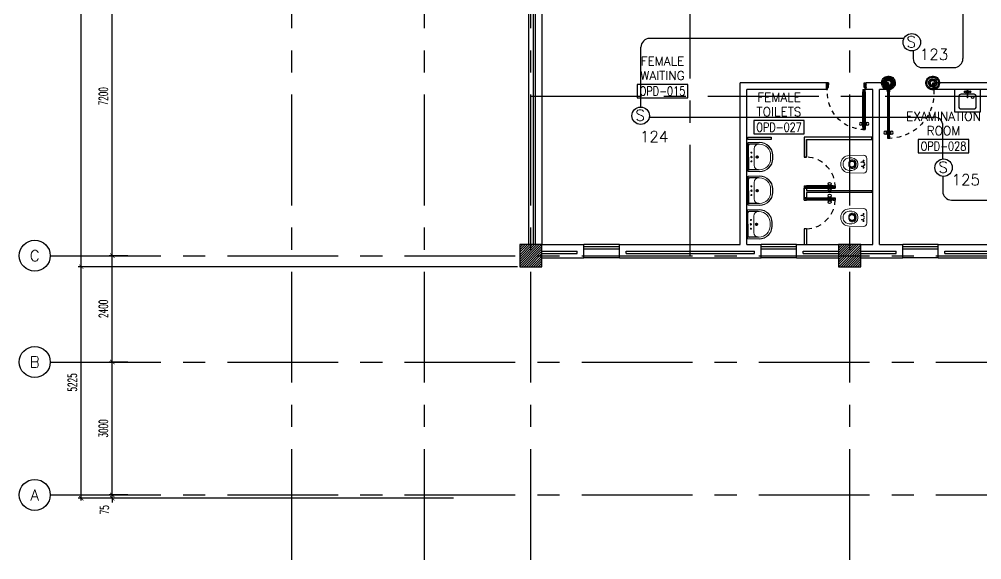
# Model space of a CAD drawing. Extents: x -0.4 to 91.7, y -13.9 to 77.4.
# Drawn here: x -0.35 to 21.38, y -1.81 to 10.39 of the extents above; entities that cross this region are included whole.
import ezdxf
from ezdxf.enums import TextEntityAlignment as Align

# ---------------------------------------------------------------- set-up
doc = ezdxf.new("R2010")
doc.units = 0
doc.header["$MEASUREMENT"] = 0
doc.header["$PDMODE"] = 3
doc.header["$PDSIZE"] = 0.1
for name, pattern in [('CENTERX2', [4, 2.5, -0.5, 0.5, -0.5]), ('DASHED', [0.75, 0.5, -0.25]), ('HIDDEN', [0.375, 0.25, -0.125]), ('HIDDEN2', [0.1875, 0.125, -0.0625])]:
    doc.linetypes.add(name, pattern=pattern)
doc.layers.get('0').update_dxf_attribs({"color": 11, "linetype": 'CONTINUOUS'})
doc.layers.get('DEFPOINTS').update_dxf_attribs({"color": 11, "linetype": 'CONTINUOUS'})
for name, color, linetype in [('A-JEERI', 11, 'CONTINUOUS'), ('AX', 11, 'CONTINUOUS'), ('AX-CR', 11, 'CONTINUOUS'), ('AX-DIM', 11, 'CONTINUOUS'), ('AX-TXT', 11, 'CONTINUOUS'), ('AXES', 11, 'CENTERX2'), ('COL', 11, 'CONTINUOUS'), ('DOOR', 11, 'CONTINUOUS'), ('E-FIRE', 4, 'CONTINUOUS'), ('E-WIRE', 4, 'CONTINUOUS'), ('FIX', 11, 'CONTINUOUS'), ('HAT', 11, 'CONTINUOUS'), ('INSUL', 11, 'CONTINUOUS'), ('ME-FIX', 11, 'CONTINUOUS'), ('PART', 11, 'CONTINUOUS'), ('RM-BOX', 11, 'CONTINUOUS'), ('RM-NAME', 11, 'CONTINUOUS'), ('RM-NO', 11, 'CONTINUOUS'), ('WALL', 11, 'CONTINUOUS'), ('WIN', 11, 'CONTINUOUS')]:
    doc.layers.add(name, color=color, linetype=linetype)
doc.styles.add('ROMANS', font='ROMANS.shx', dxfattribs={"width": 0.6})
doc.dimstyles.new('STANDARD in', dxfattribs={"dimtxt": 0.2, "dimasz": 0.1, "dimexe": 0.07, "dimexo": 0.05, "dimgap": 0.1, "dimtad": 1, "dimdec": 0, "dimlfac": 1000, "dimzin": 0, "dimdsep": 46, "dimtxsty": 'ROMANS', "dimblk": 'ARCHTICK', "dimcen": 0.05, "dimdle": 0.05, "dimclrd": 7, "dimclre": 7, "dimclrt": 2, "dimadec": 0, "dimazin": 0, "dimtfac": 1, "dimtdec": 0, "dimtmove": 2, "dimatfit": 3, "dimldrblk": 'ARCHTICK', "dimfxl": 0, "dimtolj": 1, "dimtzin": 0, "dimarcsym": 0})

# ---------------------------------------------------------------- blocks, each defined once
blk = doc.blocks.new('_ARCHTICK')
at = {"color": 0, "linetype": 'ByBlock', "const_width": 0.15}
blk.add_lwpolyline([(-0.5, -0.5), (0.5, 0.5)], dxfattribs=at)
blk = doc.blocks.new('*D178')
at = {"layer": 'AX-DIM', "color": 7, "lineweight": -2}
for p, q in [((10.901, 64.12), (0.98, 64.12)), ((1.05, 4.75), (1.05, 64.17)), ((10.901, 4.8), (0.98, 4.8))]:
    blk.add_line(p, q, dxfattribs=at)
at = {"layer": 'DEFPOINTS', "color": 0}
for p in [(1.05, 64.12), (10.951, 64.12), (10.951, 4.8)]:
    blk.add_point(p, dxfattribs=at)
at = {"layer": 'AX-DIM', "color": 7, "lineweight": -2, "xscale": 0.1, "yscale": 0.1, "zscale": 0.1}
for p, rotation in [((1.05, 64.12), 90), ((1.05, 4.8), 270)]:
    blk.add_blockref('_ARCHTICK', p, dxfattribs=dict(at, rotation=rotation))
at = {"layer": 'AX-DIM', "color": 2, "insert": (0.85, 34.46), "char_height": 0.2, "attachment_point": 5, "rotation": 90, "style": 'ROMANS'}
blk.add_mtext('\\A1;59320', dxfattribs=at)
blk = doc.blocks.new('*D179')
at = {"layer": 'AX-DIM', "color": 7, "lineweight": -2}
for p, q in [((10.901, 4.8), (0.98, 4.8)), ((1.05, -0.475), (1.05, 4.85)), ((9.455, -0.425), (0.98, -0.425))]:
    blk.add_line(p, q, dxfattribs=at)
at = {"layer": 'DEFPOINTS', "color": 0}
for p in [(1.05, 4.8), (10.951, 4.8), (9.505, -0.425)]:
    blk.add_point(p, dxfattribs=at)
at = {"layer": 'AX-DIM', "color": 7, "lineweight": -2, "xscale": 0.1, "yscale": 0.1, "zscale": 0.1}
for p, rotation in [((1.05, 4.8), 90), ((1.05, -0.425), 270)]:
    blk.add_blockref('_ARCHTICK', p, dxfattribs=dict(at, rotation=rotation))
at = {"layer": 'AX-DIM', "color": 2, "insert": (0.85, 2.188), "char_height": 0.2, "attachment_point": 5, "rotation": 90, "style": 'ROMANS'}
blk.add_mtext('\\A1;5225', dxfattribs=at)
blk = doc.blocks.new('*D180')
at = {"layer": 'AX-DIM', "color": 7, "lineweight": -2}
for p, q in [((2.1, 12.25), (1.68, 12.25)), ((1.75, 5), (1.75, 12.3)), ((2.1, 5.05), (1.68, 5.05))]:
    blk.add_line(p, q, dxfattribs=at)
at = {"layer": 'DEFPOINTS', "color": 0}
for p in [(1.75, 12.25), (2.15, 12.25), (2.15, 5.05)]:
    blk.add_point(p, dxfattribs=at)
at = {"layer": 'AX-DIM', "color": 7, "lineweight": -2, "xscale": 0.1, "yscale": 0.1, "zscale": 0.1}
for p, rotation in [((1.75, 12.25), 90), ((1.75, 5.05), 270)]:
    blk.add_blockref('_ARCHTICK', p, dxfattribs=dict(at, rotation=rotation))
at = {"layer": 'AX-DIM', "color": 2, "insert": (1.55, 8.65), "char_height": 0.2, "attachment_point": 5, "rotation": 90, "style": 'ROMANS'}
blk.add_mtext('\\A1;7200', dxfattribs=at)
blk = doc.blocks.new('*D181')
at = {"layer": 'AX-DIM', "color": 7, "lineweight": -2}
for p, q in [((2.1, 2.65), (1.68, 2.65)), ((1.75, -0.4), (1.75, 2.7)), ((2.1, -0.35), (1.68, -0.35))]:
    blk.add_line(p, q, dxfattribs=at)
at = {"layer": 'DEFPOINTS', "color": 0}
for p in [(1.75, 2.65), (2.15, 2.65), (2.15, -0.35)]:
    blk.add_point(p, dxfattribs=at)
at = {"layer": 'AX-DIM', "color": 7, "lineweight": -2, "xscale": 0.1, "yscale": 0.1, "zscale": 0.1}
for p, rotation in [((1.75, 2.65), 90), ((1.75, -0.35), 270)]:
    blk.add_blockref('_ARCHTICK', p, dxfattribs=dict(at, rotation=rotation))
at = {"layer": 'AX-DIM', "color": 2, "insert": (1.55, 1.15), "char_height": 0.2, "attachment_point": 5, "rotation": 90, "style": 'ROMANS'}
blk.add_mtext('\\A1;3000', dxfattribs=at)
blk = doc.blocks.new('*D182')
at = {"layer": 'AX-DIM', "color": 7, "lineweight": -2}
for p, q in [((2.1, -0.35), (1.68, -0.35)), ((2.1, -0.425), (1.68, -0.425)), ((1.75, -0.35), (1.75, -0.25)), ((1.75, -0.425), (1.75, -0.35)), ((1.75, -0.425), (1.75, -0.525))]:
    blk.add_line(p, q, dxfattribs=at)
at = {"layer": 'DEFPOINTS', "color": 0}
for p in [(1.75, -0.35), (2.15, -0.35), (2.15, -0.425)]:
    blk.add_point(p, dxfattribs=at)
at = {"layer": 'AX-DIM', "color": 7, "lineweight": -2, "xscale": 0.1, "yscale": 0.1, "zscale": 0.1}
for p, rotation in [((1.75, -0.35), 270), ((1.75, -0.425), 90)]:
    blk.add_blockref('_ARCHTICK', p, dxfattribs=dict(at, rotation=rotation))
at = {"layer": 'AX-DIM', "color": 2, "insert": (1.575, -0.688), "char_height": 0.2, "attachment_point": 5, "rotation": 90, "style": 'ROMANS'}
blk.add_mtext('\\A1;75', dxfattribs=at)
blk = doc.blocks.new('AXL')
at = {"layer": 'AX-CR'}
blk.add_circle((-350, 0), 350, dxfattribs=at)
at = {"layer": 'AX-TXT', "style": 'ROMANS'}
blk.add_attdef('AX', text='', height=250, dxfattribs=at).set_placement((-350, 0), align=Align.MIDDLE)
blk = doc.blocks.new('*D183')
at = {"layer": 'AX-DIM', "color": 7, "lineweight": -2}
for p, q in [((2.1, 5.05), (1.68, 5.05)), ((1.75, 2.6), (1.75, 5.1)), ((2.1, 2.65), (1.68, 2.65))]:
    blk.add_line(p, q, dxfattribs=at)
at = {"layer": 'DEFPOINTS', "color": 0}
for p in [(1.75, 5.05), (2.15, 5.05), (2.15, 2.65)]:
    blk.add_point(p, dxfattribs=at)
at = {"layer": 'AX-DIM', "color": 7, "lineweight": -2, "xscale": 0.1, "yscale": 0.1, "zscale": 0.1}
for p, rotation in [((1.75, 5.05), 90), ((1.75, 2.65), 270)]:
    blk.add_blockref('_ARCHTICK', p, dxfattribs=dict(at, rotation=rotation))
at = {"layer": 'AX-DIM', "color": 2, "insert": (1.55, 3.85), "char_height": 0.2, "attachment_point": 5, "rotation": 90, "style": 'ROMANS'}
blk.add_mtext('\\A1;2400', dxfattribs=at)
blk = doc.blocks.new('*X128')
at = {"color": 0}
for p, q in [((24139, 10669), (24631, 11161)), ((24139, 10722), (24578, 11161)), ((24139, 10775), (24525, 11161)), ((24139, 10828), (24472, 11161)), ((24139, 10881), (24419, 11161)), ((24139, 10934), (24366, 11161)), ((24139, 10987), (24313, 11161)), ((24139, 11040), (24260, 11161)), ((24139, 11093), (24207, 11161)), ((24139, 11146), (24154, 11161)), ((24184, 10661), (24639, 11116)), ((24237, 10661), (24639, 11063)), ((24290, 10661), (24639, 11010)), ((24344, 10661), (24639, 10957)), ((24397, 10661), (24639, 10904)), ((24450, 10661), (24639, 10851)), ((24503, 10661), (24639, 10798)), ((24556, 10661), (24639, 10745)), ((24609, 10661), (24639, 10692))]:
    blk.add_line(p, q, dxfattribs=at)
blk = doc.blocks.new('COL50')
at = {"layer": 'COL'}
blk.add_lwpolyline([(-250, 250), (-250, -250), (250, -250), (250, 250)], close=True, dxfattribs=at)
blk = doc.blocks.new('*X127')
at = {"color": 0}
for p, q in [((31339, 10709), (31791, 11161)), ((31339, 10762), (31738, 11161)), ((31339, 10815), (31685, 11161)), ((31339, 10868), (31632, 11161)), ((31339, 10922), (31579, 11161)), ((31339, 10975), (31526, 11161)), ((31339, 11028), (31473, 11161)), ((31339, 11081), (31420, 11161)), ((31339, 11134), (31367, 11161)), ((31344, 10661), (31839, 11156)), ((31397, 10661), (31839, 11103)), ((31450, 10661), (31839, 11050)), ((31503, 10661), (31839, 10997)), ((31556, 10661), (31839, 10944)), ((31609, 10661), (31839, 10891)), ((31662, 10661), (31839, 10838)), ((31715, 10661), (31839, 10785)), ((31768, 10661), (31839, 10732)), ((31821, 10661), (31839, 10679))]:
    blk.add_line(p, q, dxfattribs=at)
blk = doc.blocks.new('RM1')
at = {"layer": 'RM-BOX'}
blk.add_lwpolyline([(570, -200), (-570, -200), (-570, -500), (570, -500)], close=True, dxfattribs=at)
at = {"layer": 'RM-NAME', "style": 'ROMANS'}
for tag, p in [('ROOMNAME1', (0, 324)), ('ROOMNAME2', (0, 0))]:
    blk.add_attdef(tag, text='', height=200, dxfattribs=at).set_placement(p, align=Align.MIDDLE)
at = {"layer": 'RM-NO', "style": 'ROMANS', "width": 0.8}
blk.add_attdef('ROOMNO', text='', height=200, dxfattribs=at).set_placement((0, -350), align=Align.MIDDLE)
blk = doc.blocks.new('WC')
at = {"layer": 'FIX', "lineweight": 20}
for p, q in [((339, 5), (339, -5)), ((395, 76), (490, 60)), ((475, 141), (538, 141)), ((534, 24), (540, 0)), ((540, 0), (534, -24)), ((674, 5), (674, -5)), ((213, -204), (210, -204)), ((490, -60), (395, -76)), ((538, -141), (475, -141))]:
    blk.add_line(p, q, dxfattribs=at)
at = {"layer": 'FIX', "linetype": 'Continuous', "lineweight": 20}
blk.add_line((420, -47), (420, 45), dxfattribs=at)
at = {"layer": 'FIX', "lineweight": 20}
for points in [[(210, -204, -0.414214), (137, -131), (137, 0), (137, 131, -0.414214), (210, 204)], [(727, -5), (727, 5, 0.414214), (538, 194), (210, 204)], [(727, 5), (727, -5, -0.414214), (538, -194), (210, -204)]]:
    blk.add_lwpolyline(points, format="xyb", dxfattribs=at)
at = {"layer": 'FIX', "linetype": 'HIDDEN2', "lineweight": 20, "ltscale": 0.3}
blk.add_circle((245, 0), 49.8, dxfattribs=at)
at = {"layer": 'FIX', "linetype": 'HIDDEN', "lineweight": 20, "ltscale": 0.05}
for centre in [(213, 78), (213, -77)]:
    blk.add_circle(centre, 11.6, dxfattribs=at)
at = {"layer": 'FIX', "lineweight": 20}
for centre, radius, start, end in [((475, 5), 136, 90, 180), ((464, -18), 82, 51.0758, 71.504), ((473, -7), 68.2, 27.1532, 51.0758), ((538, 5), 136, 360, 90), ((475, -5), 136, 180, 270), ((464, 18), 82, 288.496, 308.9242), ((473, 7), 68.2, 308.9242, 332.8468), ((538, -5), 136, 270, 0)]:
    blk.add_arc(centre, radius, start, end, dxfattribs=at)
at = {"layer": 'FIX', "linetype": 'Continuous', "lineweight": 20}
for centre, start, end in [((443, 46), 88.3879, 182.3338), ((442, -46), 177.6662, 271.6121)]:
    blk.add_arc(centre, 22.3, start, end, dxfattribs=at)
blk = doc.blocks.new('DOOR90')
at = {"layer": 'DOOR', "color": 7, "linetype": 'ByBlock'}
for p, q in [((-150, 0), (0, 0)), ((-150, 0), (-150, -25)), ((0, -50), (-114, 0)), ((0, -50), (-40, 0)), ((0, -50), (0, 0)), ((-1000, -25), (-1050, -25)), ((-1050, -75), (-1050, -25)), ((-1050, -25), (-1050, -75)), ((-1000, -75), (-1050, -75)), ((-1000, -42), (-1020, -42)), ((-1020, -42), (-1020, -58)), ((-1000, -58), (-1020, -58)), ((-1000, -25), (-1000, -42)), ((-1000, -58), (-1000, -75)), ((-878, -18), (-968, -18)), ((-968, -25), (-968, -18)), ((-968, -75), (-968, -82)), ((-878, -82), (-968, -82)), ((-955, -9), (-890, -9)), ((-955, -18), (-955, -9)), ((-955, -18), (-890, -18)), ((-955, -82), (-890, -82)), ((-955, -82), (-955, -91)), ((-955, -91), (-890, -91)), ((-890, -18), (-890, -9)), ((-890, -82), (-890, -91)), ((-878, -25), (-878, -18)), ((-878, -75), (-878, -82)), ((-200, -25), (-150, -25)), ((-200, -42), (-200, -25)), ((-180, -42), (-200, -42)), ((-200, -58), (-180, -58)), ((-200, -75), (-200, -58)), ((-150, -75), (-200, -75)), ((-180, -58), (-180, -42)), ((-150, -25), (-100, -25)), ((-150, -75), (-150, -25)), ((-100, -25), (-100, -50)), ((0, -50), (-100, -37)), ((-100, -50), (0, -50)), ((0, -850), (-114, -900)), ((-100, -875), (-100, -850)), ((0, -850), (-100, -863)), ((-100, -850), (0, -850)), ((0, -850), (-40, -900)), ((0, -850), (0, -900)), ((-150, -875), (-100, -875)), ((-150, -900), (-150, -875)), ((-150, -900), (0, -900)), ((0, -900), (-150, -900))]:
    blk.add_line(p, q, dxfattribs=at)
at = {"layer": 'DOOR', "linetype": 'ByBlock'}
for p, q in [((-200, -25), (-1000, -25)), ((-200, -42), (-1000, -42)), ((-200, -58), (-1000, -58)), ((-1000, -75), (-200, -75))]:
    blk.add_line(p, q, dxfattribs=at)
at = {"layer": 'DOOR', "color": 7, "linetype": 'ByBlock'}
for centre in [(-923, 24), (-923, -124)]:
    blk.add_circle(centre, 32.4, dxfattribs=at)
for centre, radius, start, end in [((0, -50), 154, 161.1053, 166.2858), ((0, -50), 94.4, 148.0182, 180), ((0, -50), 134, 158.1598, 169.28), ((0, -50), 114, 154.0838, 167.3774), ((0, -50), 74.4, 137.7764, 180), ((0, -50), 54.4, 113.2074, 180), ((0, -50), 34.4, 90, 180), ((0, -50), 14.4, 90, 180), ((0, -850), 94.4, 180, 211.9818), ((0, -850), 74.4, 180, 222.2236), ((0, -850), 54.4, 180, 246.7926), ((0, -850), 34.4, 180, 270), ((0, -850), 14.4, 180, 270), ((0, -850), 154, 193.7142, 198.8947), ((0, -850), 134, 190.72, 201.8402)]:
    blk.add_arc(centre, radius, start, end, dxfattribs=at)
at = {"layer": 'DOOR', "linetype": 'HIDDEN', "ltscale": 0.5}
blk.add_arc((-222, -50), 828, 178.2701, 275.003, dxfattribs=at)
blk = doc.blocks.new('A$C74DC60CF')
at = {"layer": 'DOOR', "color": 0, "linetype": 'ByBlock'}
for p, q in [((65, 1155), (65, 1090)), ((74, 1155), (65, 1155)), ((74, 1090), (65, 1090)), ((74, 1078), (74, 1168)), ((81, 1168), (74, 1168)), ((74, 1155), (74, 1090)), ((81, 1200), (81, 1250)), ((131, 1250), (81, 1250)), ((81, 1250), (131, 1250)), ((81, 1200), (98, 1200)), ((98, 1200), (98, 1220)), ((98, 1220), (114, 1220)), ((114, 1200), (114, 1220)), ((114, 1200), (131, 1200)), ((131, 1200), (131, 1250)), ((131, 1168), (138, 1168)), ((138, 1078), (138, 1168)), ((138, 1155), (138, 1090)), ((138, 1155), (147, 1155)), ((138, 1090), (147, 1090)), ((147, 1155), (147, 1090)), ((81, 1078), (74, 1078)), ((131, 1078), (138, 1078)), ((56, 150), (56, 0)), ((56, 150), (81, 150)), ((106, 0), (56, 0)), ((98, 200), (81, 200)), ((81, 200), (81, 150)), ((131, 150), (81, 150)), ((81, 150), (81, 100)), ((81, 100), (106, 100)), ((98, 180), (98, 200)), ((114, 180), (98, 180)), ((106, 100), (106, 0)), ((131, 200), (114, 200)), ((114, 200), (114, 180)), ((131, 150), (131, 200)), ((1131, 100), (1106, 100)), ((1106, 100), (1106, 0)), ((1131, 150), (1131, 100)), ((1156, 150), (1131, 150)), ((1156, 150), (1156, 0)), ((1156, 0), (1156, 150)), ((1106, 0), (1156, 0))]:
    blk.add_line(p, q, dxfattribs=at)
at = {"layer": 'DOOR', "linetype": 'ByBlock'}
for p, q in [((81, 200), (81, 1200)), ((98, 200), (98, 1200)), ((114, 200), (114, 1200)), ((131, 1200), (131, 200))]:
    blk.add_line(p, q, dxfattribs=at)
at = {"layer": 'DOOR', "color": 9, "linetype": 'ByBlock'}
for p, q in [((106, 0), (56, 114)), ((106, 0), (56, 40)), ((106, 0), (93, 100)), ((1106, 0), (1156, 114)), ((1106, 0), (1119, 100)), ((1106, 0), (1156, 40))]:
    blk.add_line(p, q, dxfattribs=at)
at = {"layer": 'DOOR', "color": 0, "linetype": 'ByBlock'}
for centre in [(32, 1123), (179, 1123)]:
    blk.add_circle(centre, 32.4, dxfattribs=at)
at = {"layer": 'DOOR', "linetype": 'HIDDEN', "ltscale": 0.5}
blk.add_arc((106, 223), 1028, 355.9414, 91.3941, dxfattribs=at)
at = {"layer": 'DOOR', "color": 9, "linetype": 'ByBlock'}
for centre, radius, start, end in [((106, 0), 154, 103.7142, 108.8947), ((106, 0), 134, 100.72, 111.8402), ((106, 0), 114, 102.6226, 115.9162), ((106, 0), 94.4, 90, 121.9818), ((106, 0), 74.4, 90, 132.2236), ((106, 0), 54.4, 90, 156.7926), ((106, 0), 34.4, 90, 180), ((106, 0), 14.4, 90, 180), ((1106, 0), 94.4, 58.0182, 90), ((1106, 0), 74.4, 47.7764, 90), ((1106, 0), 54.4, 23.2074, 90), ((1106, 0), 34.4, 0, 90), ((1106, 0), 14.4, 0, 90), ((1106, 0), 134, 68.1598, 79.28), ((1106, 0), 154, 71.1053, 76.2858)]:
    blk.add_arc(centre, radius, start, end, dxfattribs=at)
blk = doc.blocks.new('LAV-003')
at = {"layer": 'FIX', "linetype": 'ByBlock'}
blk.add_line((-328, -25), (328, -25), dxfattribs=at)
at = {"layer": 'FIX', "linetype": 'Continuous', "lineweight": 20}
for p, q in [((-328, -285), (-328, -25)), ((0, -165), (-187, -165)), ((0, -165), (187, -165)), ((328, -285), (328, -25)), ((-288, -285), (-288, -265)), ((287, -285), (287, -265)), ((0, -535), (-38, -535)), ((0, -575), (-38, -575)), ((0, -535), (38, -535)), ((0, -575), (38, -575))]:
    blk.add_line(p, q, dxfattribs=at)
at = {"layer": 'FIX', "linetype": 'ByBlock', "ltscale": 0.3}
for p, q in [((-288, -265), (-288, -60)), ((0, -35), (-262, -35)), ((0, -35), (262, -35)), ((287, -265), (287, -60))]:
    blk.add_line(p, q, dxfattribs=at)
at = {"layer": 'FIX', "lineweight": 20}
for p, q in [((-16, -101), (15, -101)), ((0, -85), (0, -116))]:
    blk.add_line(p, q, dxfattribs=at)
at = {"layer": 'FIX', "linetype": 'DASHED', "lineweight": 20, "ltscale": 0.04}
for p, q in [((0, -194), (0, -266)), ((-36, -230), (37, -230))]:
    blk.add_line(p, q, dxfattribs=at)
at = {"layer": 'FIX', "linetype": 'Continuous', "lineweight": 20}
blk.add_lwpolyline([(295, -25), (0, -25), (-328, -25), (-334, -285, 0.414214), (-38, -582), (0, -582), (38, -582, 0.414214), (334, -285), (328, -25), (0, -25)], format="xyb", dxfattribs=at)
at = {"layer": 'FIX', "linetype": 'HIDDEN', "lineweight": 20, "ltscale": 0.05}
for centre in [(-100, -101), (100, -101)]:
    blk.add_circle(centre, 12.4, dxfattribs=at)
at = {"layer": 'FIX', "lineweight": 20}
for centre, radius in [((0, -230), 29.5), ((0, -230), 22.5), ((0, -101), 15.5)]:
    blk.add_circle(centre, radius, dxfattribs=at)
at = {"layer": 'FIX', "linetype": 'ByBlock', "ltscale": 0.3}
for centre, start, end in [((-262, -60), 90, 180), ((262, -60), 0, 90)]:
    blk.add_arc(centre, 25, start, end, dxfattribs=at)
at = {"layer": 'FIX', "linetype": 'Continuous', "lineweight": 20}
for centre, radius, start, end in [((-187, -265), 100, 90, 180), ((187, -265), 100, 0, 90), ((-38, -285), 290, 180, 270), ((-38, -285), 250, 180, 270), ((38, -285), 290, 270, 0), ((38, -285), 250, 270, 0)]:
    blk.add_arc(centre, radius, start, end, dxfattribs=at)
blk = doc.blocks.new('A$C180A3EE7')
at = {"layer": 'ME-FIX'}
blk.add_lwpolyline([(0.593, 0), (0.593, 0.5), (0, 0.5), (0, 0)], dxfattribs=at)
blk.add_lwpolyline([(0.309, 0.107), (0.443, 0.107, 0.414214), (0.493, 0.157), (0.493, 0.388, 0.414214), (0.443, 0.438), (0.15, 0.438, 0.414214), (0.1, 0.388), (0.1, 0.157, 0.414214), (0.15, 0.107), (0.284, 0.107)], format="xyb", dxfattribs=at)
blk.add_lwpolyline([(0.28, 0.019), (0.312, 0.019), (0.306, 0.174, 1), (0.286, 0.174)], format="xyb", close=True, dxfattribs=at)
for centre, radius in [((0.182, 0.177), 0.0255), ((0.247, 0.05), 0.0217), ((0.247, 0.05), 0.014), ((0.346, 0.05), 0.0217), ((0.346, 0.05), 0.014)]:
    blk.add_circle(centre, radius, dxfattribs=at)
blk = doc.blocks.new('S')
at = {"layer": 'E-FIRE'}
blk.add_circle((0, 0), 197, dxfattribs=at)
at = {"layer": 'E-FIRE', "color": 3, "style": 'ROMANS'}
blk.add_text('S', height=250, dxfattribs=at).set_placement((-119, -115))

msp = doc.modelspace()

# ---------------------------------------------------------------- linework, layer by layer
at = {"layer": 'AXES'}
for p, q in [((5.8014, -1.8143), (5.8014, 76.6632)), ((8.8014, -1.8143), (8.8014, 76.6632)), ((11.2014, -1.8143), (11.2014, 76.6632)), ((18.4014, -1.8143), (18.4014, 76.6632)), ((14.8014, 5.05), (14.8014, 63.87)), ((11.2014, 8.65), (69.4414, 8.65)), ((0.35, 5.05), (70.6414, 5.05)), ((0.35, 2.65), (69.4414, 2.65)), ((0.35, 2.65), (77.8414, 2.65)), ((0.35, -0.35), (67.6414, -0.35)), ((0.35, -0.35), (67.6414, -0.35))]:
    msp.add_line(p, q, dxfattribs=at)
at = {"layer": 'DOOR', "color": 9, "linetype": 'ByBlock'}
for p, q in [((17.3764, 6.625), (17.4264, 6.625)), ((17.3764, 6.625), (17.3764, 6.575)), ((17.4264, 6.608), (17.4064, 6.608)), ((17.4064, 6.608), (17.4064, 6.592)), ((17.4064, 6.592), (17.4264, 6.592)), ((18.0264, 6.625), (17.4264, 6.625)), ((17.4264, 6.625), (17.4264, 6.608)), ((17.4264, 6.608), (18.0264, 6.608)), ((17.4264, 6.592), (18.0264, 6.592)), ((17.4264, 6.592), (17.4264, 6.575)), ((17.4264, 6.575), (18.0264, 6.575)), ((17.9041, 6.6322), (17.9941, 6.6322)), ((17.9041, 6.625), (17.9041, 6.6322)), ((17.9041, 6.575), (17.9041, 6.5678)), ((17.9041, 6.5678), (17.9941, 6.5678)), ((17.9815, 6.6412), (17.9167, 6.6412)), ((17.9167, 6.6322), (17.9167, 6.6412)), ((17.9815, 6.6322), (17.9167, 6.6322)), ((17.9815, 6.5678), (17.9167, 6.5678)), ((17.9167, 6.5678), (17.9167, 6.5588)), ((17.9815, 6.5588), (17.9167, 6.5588)), ((17.9815, 6.6322), (17.9815, 6.6412)), ((17.9815, 6.5678), (17.9815, 6.5588)), ((17.9941, 6.625), (17.9941, 6.6322)), ((17.9941, 6.575), (17.9941, 6.5678)), ((18.0264, 6.625), (18.0764, 6.625)), ((18.0264, 6.608), (18.0264, 6.625)), ((18.0264, 6.608), (18.0464, 6.608)), ((18.0264, 6.592), (18.0464, 6.592)), ((18.0264, 6.575), (18.0264, 6.592)), ((18.0264, 6.575), (18.0764, 6.575)), ((18.0464, 6.592), (18.0464, 6.608)), ((18.0764, 6.625), (18.0764, 6.575)), ((18.0764, 6.575), (18.0764, 6.625)), ((17.3764, 6.3065), (17.3764, 6.3565)), ((17.3764, 6.3065), (17.4264, 6.3065)), ((17.4064, 6.3395), (17.4264, 6.3395)), ((17.4064, 6.3235), (17.4064, 6.3395)), ((17.4264, 6.3235), (17.4064, 6.3235)), ((17.4264, 6.3565), (18.0264, 6.3565)), ((17.4264, 6.3395), (17.4264, 6.3565)), ((17.4264, 6.3395), (18.0264, 6.3395)), ((17.4264, 6.3235), (18.0264, 6.3235)), ((17.4264, 6.3065), (17.4264, 6.3235)), ((18.0264, 6.3065), (17.4264, 6.3065)), ((17.9041, 6.3637), (17.9941, 6.3637)), ((17.9041, 6.3565), (17.9041, 6.3637)), ((17.9041, 6.3065), (17.9041, 6.2993)), ((17.9815, 6.3727), (17.9167, 6.3727)), ((17.9167, 6.3637), (17.9167, 6.3727)), ((17.9815, 6.3637), (17.9167, 6.3637)), ((17.9815, 6.3637), (17.9815, 6.3727)), ((17.9941, 6.3565), (17.9941, 6.3637)), ((17.9941, 6.3065), (17.9941, 6.2993)), ((18.0264, 6.3565), (18.0764, 6.3565)), ((18.0264, 6.3565), (18.0264, 6.3395)), ((18.0264, 6.3395), (18.0464, 6.3395)), ((18.0264, 6.3235), (18.0464, 6.3235)), ((18.0264, 6.3235), (18.0264, 6.3065)), ((18.0264, 6.3065), (18.0764, 6.3065)), ((18.0464, 6.3395), (18.0464, 6.3235)), ((18.0764, 6.3065), (18.0764, 6.3565)), ((18.0764, 6.3565), (18.0764, 6.3065)), ((17.9041, 6.2993), (17.9941, 6.2993)), ((17.9815, 6.2993), (17.9167, 6.2993)), ((17.9167, 6.2993), (17.9167, 6.2903)), ((17.9815, 6.2903), (17.9167, 6.2903)), ((17.9815, 6.2993), (17.9815, 6.2903))]:
    msp.add_line(p, q, dxfattribs=at)
at = {"layer": 'DOOR', "color": 0, "linetype": 'ByBlock'}
for p, q in [((17.4264, 6.575), (17.3764, 6.575)), ((17.4264, 6.3565), (17.3764, 6.3565))]:
    msp.add_line(p, q, dxfattribs=at)
at = {"layer": 'DOOR', "color": 9, "linetype": 'ByBlock'}
for centre in [(17.9491, 6.6735), (17.9491, 6.5265), (17.9491, 6.405), (17.9491, 6.2579)]:
    msp.add_circle(centre, 0.0324, dxfattribs=at)
at = {"layer": 'DOOR', "color": 9, "linetype": 'HIDDEN', "ltscale": 0.5}
for centre, start, end in [((17.4014, 6.6), 357.8789, 87.8789), ((17.4014, 6.3315), 272.1211, 2.1211)]:
    msp.add_arc(centre, 0.6755, start, end, dxfattribs=at)
at = {"layer": 'E-WIRE', "color": 4}
for p, q in [((20.9571, 12.7308), (20.9571, 9.4981)), ((19.6268, 9.954), (13.886, 9.954)), ((13.686, 8.4065), (13.686, 9.754)), ((19.8367, 9.6742), (19.8367, 9.4981)), ((20.0367, 9.2981), (20.7571, 9.2981)), ((13.8773, 8.1809), (20.3082, 8.1809)), ((20.5082, 7.2337), (20.5082, 7.9809)), ((20.5024, 6.8409), (20.5024, 6.5051)), ((20.7024, 6.3051), (23.5137, 6.3051))]:
    msp.add_line(p, q, dxfattribs=at)
for centre, start, end in [((13.886, 9.754), 90, 180), ((20.0367, 9.4981), 180, 270), ((20.7571, 9.4981), 270, 0), ((20.3082, 7.9809), 0, 90), ((20.7024, 6.5051), 180, 270)]:
    msp.add_arc(centre, 0.2, start, end, dxfattribs=at)
at = {"layer": 'FIX', "color": 22, "linetype": 'HIDDEN2', "lineweight": 20, "ltscale": 0.3}
msp.add_circle((18.6934, 7.1166), 0.0498, dxfattribs=at)
at = {"layer": 'INSUL'}
for p, q in [((11.2514, 12), (11.2514, 5.3)), ((11.3014, 12), (11.3014, 5.3)), ((11.4514, 5.15), (12.2514, 5.15)), ((11.4514, 5.1), (12.2514, 5.1)), ((12.2514, 5.1), (12.2514, 5.15)), ((13.3514, 5.15), (16.2514, 5.15)), ((13.3514, 5.1), (13.3514, 5.15)), ((13.3514, 5.1), (16.2514, 5.1)), ((16.2514, 5.1), (16.2514, 5.15)), ((17.3514, 5.15), (18.1514, 5.15)), ((17.3514, 5.1), (17.3514, 5.15)), ((17.3514, 5.1), (18.1514, 5.1)), ((18.6514, 5.15), (19.4514, 5.15)), ((18.6514, 5.1), (19.4514, 5.1)), ((19.4514, 5.1), (19.4514, 5.15)), ((20.5514, 5.15), (23.4514, 5.15)), ((20.5514, 5.1), (20.5514, 5.15)), ((20.5514, 5.1), (23.4514, 5.1))]:
    msp.add_line(p, q, dxfattribs=at)
at = {"layer": 'PART'}
for p, q in [((16.6264, 7.725), (16.6264, 7.675)), ((17.3764, 7.725), (17.3764, 7.275)), ((17.4264, 7.675), (17.4264, 7.275)), ((17.4264, 7.275), (17.3764, 7.275)), ((17.3764, 6.575), (17.3764, 6.3565)), ((17.4264, 6.575), (17.3764, 6.575)), ((17.4264, 6.575), (17.4264, 6.525)), ((17.4264, 6.3565), (17.3764, 6.3565)), ((17.4264, 6.475), (17.4264, 6.3565)), ((17.4264, 5.6565), (17.3764, 5.6565)), ((17.3764, 5.6565), (17.3764, 5.3)), ((17.4264, 5.6565), (17.4264, 5.3))]:
    msp.add_line(p, q, dxfattribs=at)
for points in [[(16.0994, 7.725), (16.6264, 7.725), (16.6264, 7.675), (16.0994, 7.675)], [(17.3764, 7.275), (17.4264, 7.275), (17.4264, 7.676), (18.9034, 7.675), (18.9034, 7.725), (17.3764, 7.725)]]:
    msp.add_lwpolyline(points, close=True, dxfattribs=at)
msp.add_lwpolyline([(18.9034, 6.525), (18.9034, 6.475), (17.4264, 6.475), (17.4264, 6.3565), (17.3764, 6.3565), (17.3764, 6.575), (17.4264, 6.575), (17.4264, 6.525), (18.9034, 6.525)], dxfattribs=at)
at = {"layer": 'WALL'}
for p, q in [((11.1514, 12), (11.1514, 5.3)), ((11.4514, 10.975), (11.4514, 5.3)), ((15.9264, 5.3), (15.9264, 8.95)), ((17.8764, 8.95), (15.9264, 8.95)), ((17.8764, 8.8), (17.8764, 8.95)), ((19.2264, 8.95), (18.7764, 8.95)), ((18.7764, 8.8), (18.7764, 8.95)), ((19.2264, 8.8), (19.2264, 8.95)), ((24.1014, 8.95), (20.3264, 8.95)), ((20.3264, 8.8), (20.3264, 8.95)), ((16.0764, 5.3), (16.0764, 8.8)), ((17.8764, 8.8), (16.0764, 8.8)), ((16.0764, 8.65), (16.0764, 8.8)), ((18.9264, 8.8), (18.7764, 8.8)), ((18.9264, 5.3), (18.9264, 8.8)), ((19.0764, 5.3), (19.0764, 8.8)), ((19.2264, 8.8), (19.0764, 8.8)), ((19.2264, 8.8), (19.0764, 8.8)), ((22.1414, 8.8), (20.3264, 8.8)), ((11.4514, 5.3), (12.4014, 5.3)), ((12.4014, 5), (12.4014, 5.3)), ((13.2014, 5.3), (15.9264, 5.3)), ((13.2014, 5), (13.2014, 5.3)), ((16.0764, 5.3), (16.4014, 5.3)), ((16.0764, 5.3), (16.4014, 5.3)), ((16.4014, 5), (16.4014, 5.3)), ((17.2014, 5), (17.2014, 5.3)), ((17.2014, 5.3), (18.1514, 5.3)), ((18.6514, 5.3), (18.9264, 5.3)), ((19.0764, 5.3), (19.6014, 5.3)), ((19.6014, 5), (19.6014, 5.3)), ((20.4014, 5.3), (22.1414, 5.3)), ((20.4014, 5), (20.4014, 5.3)), ((11.4514, 5), (12.4014, 5)), ((13.2014, 5), (16.4014, 5)), ((17.2014, 5), (18.1514, 5)), ((18.6514, 5), (19.6014, 5)), ((20.4014, 5), (23.6014, 5))]:
    msp.add_line(p, q, dxfattribs=at)
at = {"layer": 'WIN'}
for p, q in [((13.2014, 5.3), (12.4014, 5.3)), ((13.2014, 5.25), (12.4014, 5.25)), ((17.2014, 5.3), (16.4014, 5.3)), ((17.2014, 5.25), (16.4014, 5.25)), ((20.4014, 5.3), (19.6014, 5.3)), ((20.4014, 5.25), (19.6014, 5.25)), ((13.2014, 5.2), (12.4014, 5.2)), ((13.2014, 5), (12.4014, 5)), ((17.2014, 5.2), (16.4014, 5.2)), ((17.2014, 5), (16.4014, 5)), ((20.4014, 5.2), (19.6014, 5.2)), ((20.4014, 5), (19.6014, 5))]:
    msp.add_line(p, q, dxfattribs=at)

# ---------------------------------------------------------------- block references
at = {"layer": 'A-JEERI', "linetype": 'ByBlock', "xscale": 0.0009999999892897904, "yscale": 0.0009999999892897904, "zscale": 0.001, "rotation": 90}
for p in [(16.0803, 7.278), (16.0803, 6.518), (16.0695, 5.758)]:
    msp.add_blockref('LAV-003', p, dxfattribs=at)
at = {"layer": 'AX', "xscale": 0.001000000047497451, "yscale": 0.0009999999892897904, "zscale": 0.001}
for p, values in [((0.35, 5.05), {'AX': 'C'}), ((0.35, 2.65), {'AX': 'B'}), ((0.35, -0.35), {'AX': 'A'})]:
    msp.add_blockref('AXL', p, dxfattribs=at).add_auto_attribs(values)
at = {"layer": 'COL', "xscale": 0.001000000047497451, "yscale": 0.0009999999892897904, "zscale": 0.001}
for p in [(11.2014, 5.05), (18.4014, 5.05)]:
    msp.add_blockref('COL50', p, dxfattribs=at)
at = {"layer": 'DOOR', "color": 0, "yscale": 0.0009999999892897904, "zscale": 0.001}
for name, p, xscale, rotation in [('DOOR90', (18.7764, 8.95), -0.0009999999892897904, 270), ('A$C74DC60CF', (19.1705, 8.95), -0.001000000047497451, 180)]:
    msp.add_blockref(name, p, dxfattribs=dict(at, xscale=xscale, rotation=rotation))
at = {"layer": 'E-FIRE', "color": 4, "xscale": 0.0009999999892897904, "yscale": 0.0009999999892897904, "zscale": 0.001}
for p in [(19.8044, 9.8686), (13.6823, 8.2095), (20.5214, 7.0371)]:
    msp.add_blockref('S', p, dxfattribs=at)
at = {"layer": 'HAT', "xscale": 0.001000000047497451, "yscale": 0.0009999999892897904, "zscale": 0.001}
for p, values in [((14.1745, 9.1171), {'ROOMNO': 'OPD-015', 'ROOMNAME2': 'WAITING', 'ROOMNAME1': 'FEMALE'}), ((16.805, 8.2997), {'ROOMNO': 'OPD-027', 'ROOMNAME2': 'TOILETS', 'ROOMNAME1': 'FEMALE'}), ((20.5192, 7.8723), {'ROOMNO': 'OPD-028', 'ROOMNAME2': 'ROOM', 'ROOMNAME1': 'EXAMINATION'})]:
    msp.add_blockref('RM1', p, dxfattribs=at).add_auto_attribs(values)
for name in ['*X128', '*X127']:
    msp.add_blockref(name, (-13.1878, -5.861), dxfattribs=at)
at = {"layer": 'ME-FIX', "rotation": 180}
msp.add_blockref('A$C180A3EE7', (21.3586, 8.8), dxfattribs=at)
at = {"layer": 'WALL', "xscale": 0.001000000047497451, "yscale": 0.0009999999892897904, "zscale": 0.001, "rotation": 180}
for p in [(18.9264, 7.1166), (18.9264, 5.9119), (18.9264, 5.9119)]:
    msp.add_blockref('WC', p, dxfattribs=at)

# ---------------------------------------------------------------- texts
at = {"layer": 'E-FIRE', "color": 4, "style": 'ROMANS'}
for s, p in [('123', (19.9835, 9.4701)), ('124', (13.6643, 7.6139)), ('125', (20.7005, 6.6386))]:
    msp.add_text(s, height=0.25, dxfattribs=at).set_placement(p)

# ---------------------------------------------------------------- dimensions: what is measured, and where the dimension line sits
at = {"layer": 'AX-DIM'}
for base, p1, p2, picture, middle in [((1.05, 64.12), (10.9514, 4.8), (10.9514, 64.12), '*D178', (0.85, 34.46)), ((1.05, 4.8), (9.5053, -0.425), (10.9514, 4.8), '*D179', (0.85, 2.1875)), ((1.75, 2.65), (2.15, -0.35), (2.15, 2.65), '*D181', (1.55, 1.15))]:
    dim = msp.add_linear_dim(base=base, p1=p1, p2=p2, angle=90, dimstyle='STANDARD in', dxfattribs=at)
    dim.commit()
    dim.dimension.update_dxf_attribs({"geometry": picture, "text_midpoint": middle})
at = {"layer": 'AX-DIM', "color": 6}
for base, p1, p2, picture, middle in [((1.75, 12.25), (2.15, 5.05), (2.15, 12.25), '*D180', (1.55, 8.65)), ((1.75, 5.05), (2.15, 2.65), (2.15, 5.05), '*D183', (1.55, 3.85))]:
    dim = msp.add_linear_dim(base=base, p1=p1, p2=p2, angle=90, dimstyle='STANDARD in', dxfattribs=at)
    dim.commit()
    dim.dimension.update_dxf_attribs({"geometry": picture, "text_midpoint": middle})
at = {"layer": 'AX-DIM'}
dim = msp.add_linear_dim(base=(1.75, -0.35), p1=(2.15, -0.425), p2=(2.15, -0.35), angle=90, dimstyle='STANDARD in', dxfattribs=at)
dim.commit()
dim.dimension.update_dxf_attribs({"geometry": '*D182', "text_midpoint": (1.575, -0.6878), "dimtype": 160})

doc.saveas('drawing.dxf')
